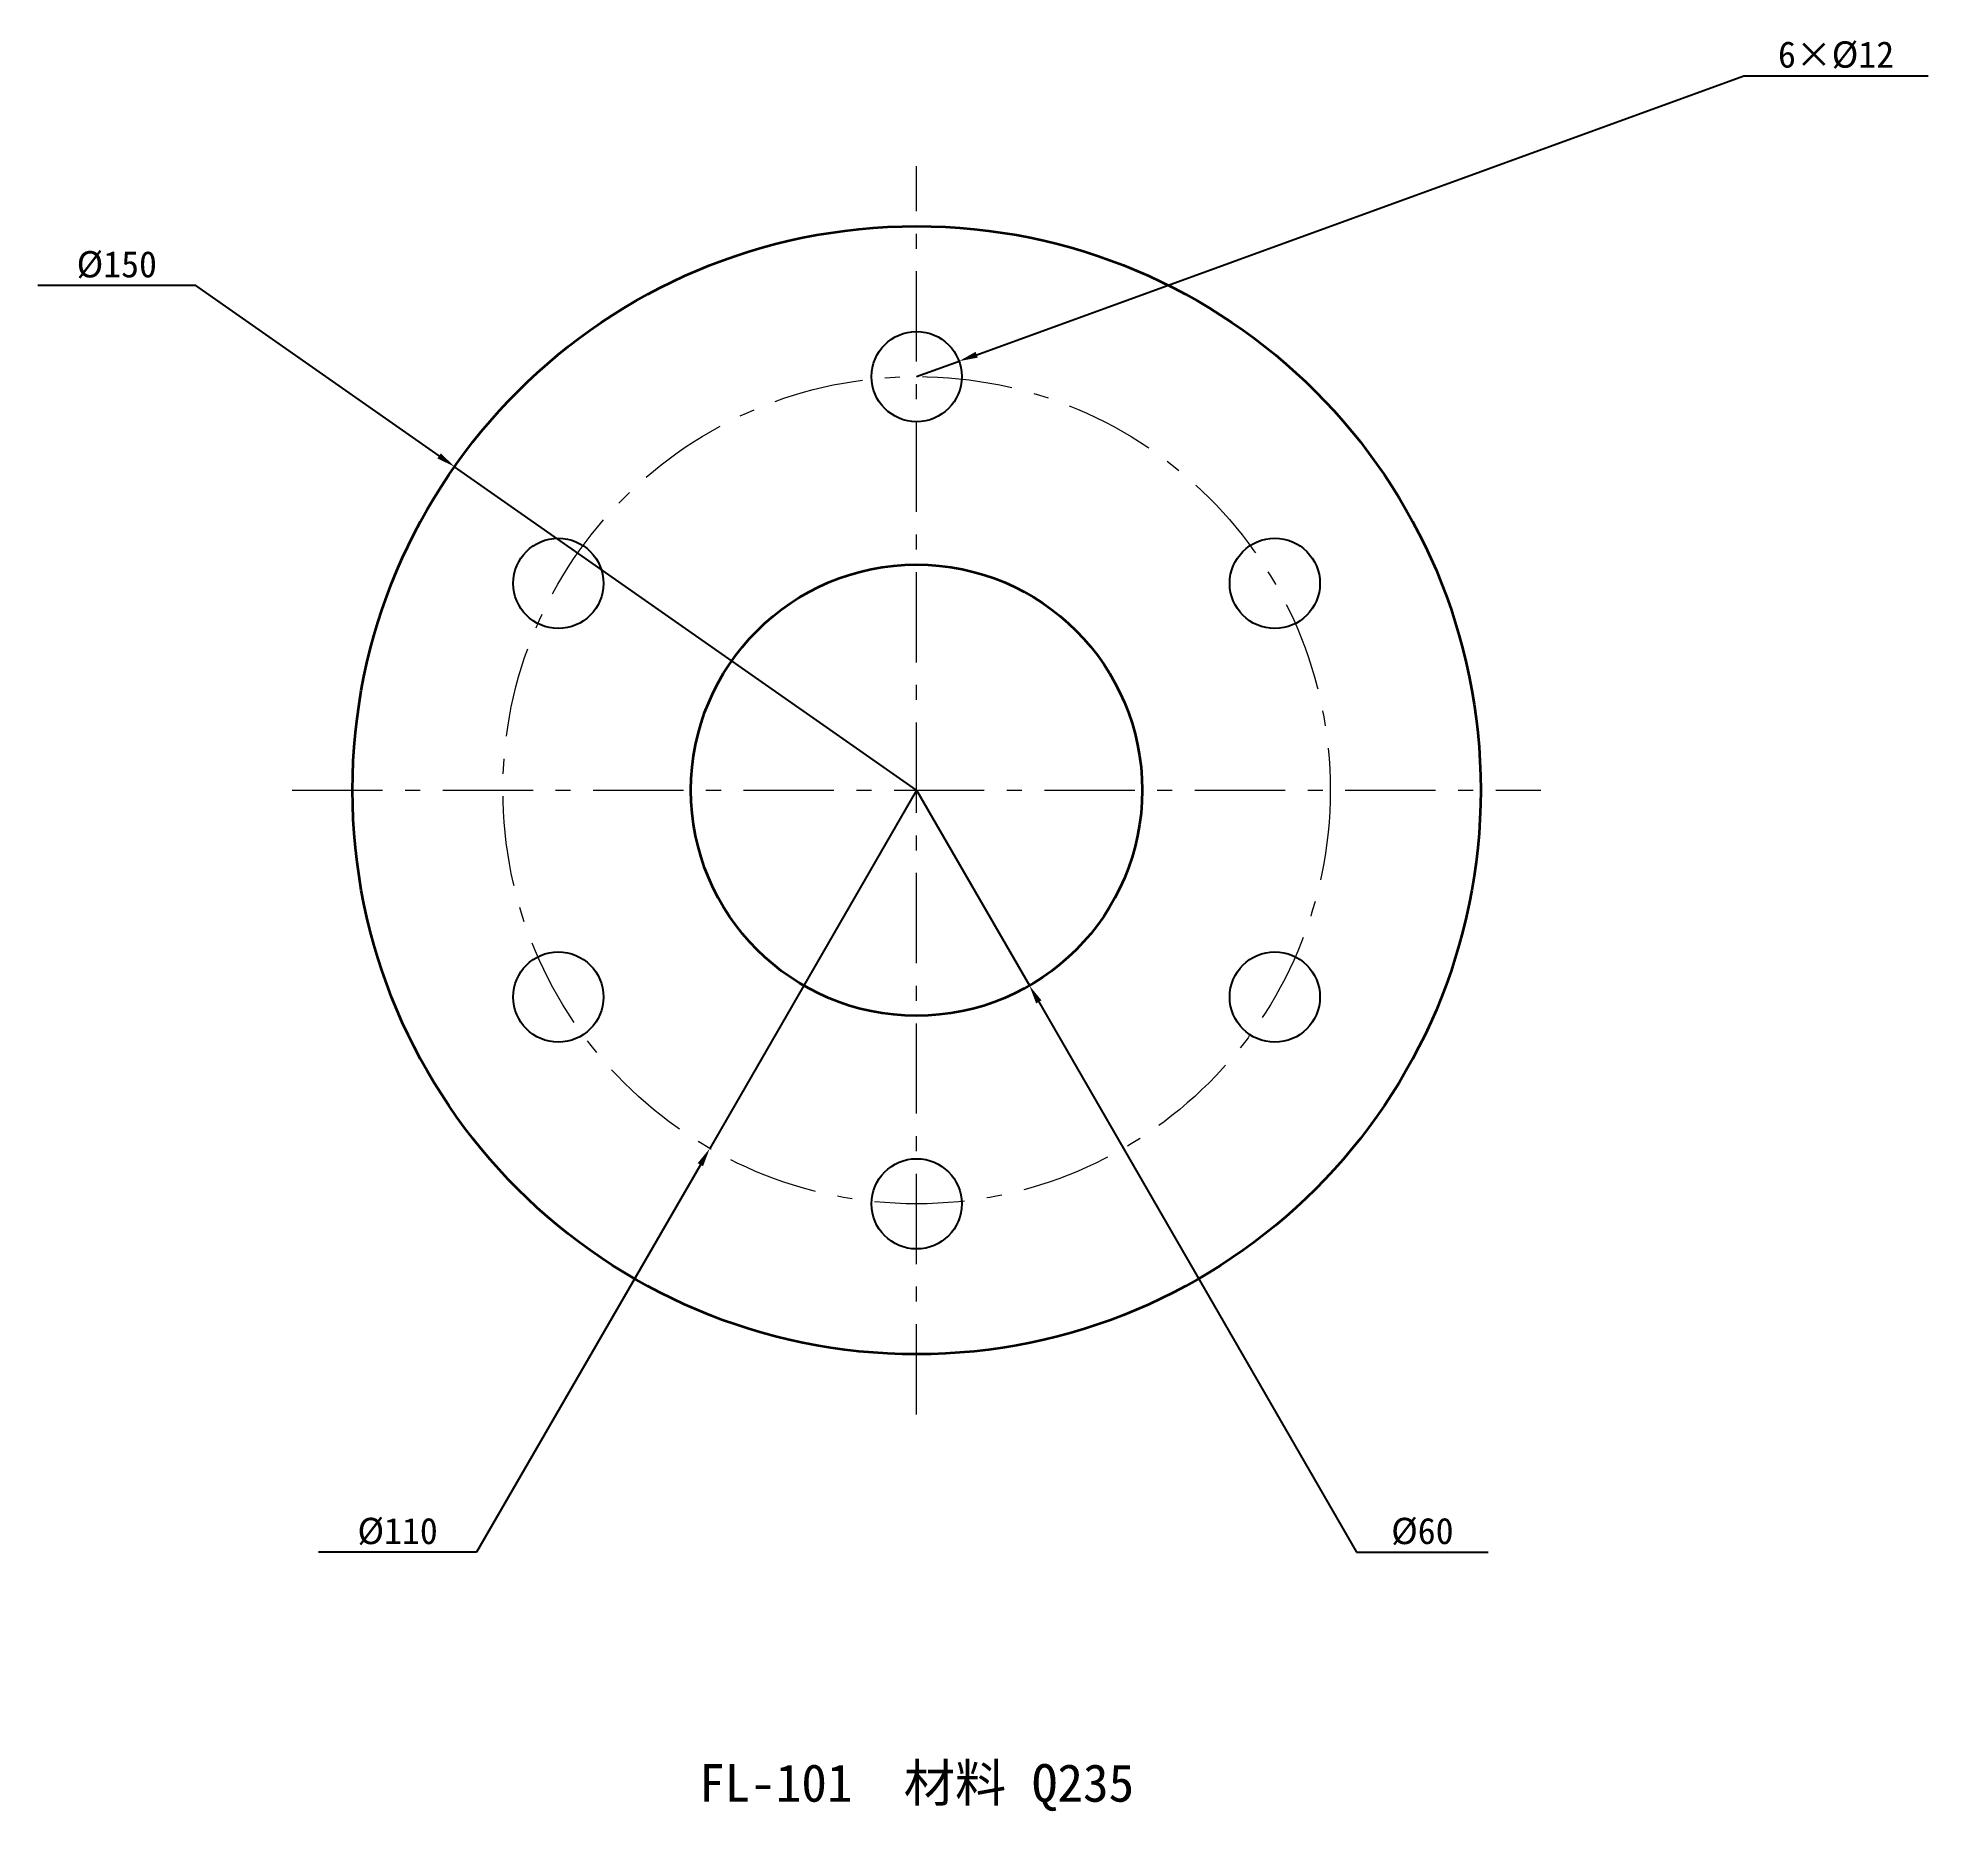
# Model space of a CAD drawing. Header units: millimetres. Extents: x -117 to 134, y -136 to 100.
import ezdxf
from ezdxf.enums import TextEntityAlignment as Align

# ---------------------------------------------------------------- set-up
doc = ezdxf.new("R2010")
doc.units = ezdxf.units.MM
doc.linetypes.add('CENTER', pattern=[20, 12, -3, 2, -3])
for name, color, linetype, lineweight in [('AXES', 7, 'CENTER', 13), ('BORE', 7, 'Continuous', 35), ('DIMENSIONS', 7, 'Continuous', 18), ('HOLES', 7, 'Continuous', 25), ('NOTES', 7, 'Continuous', 25), ('OUTER', 7, 'Continuous', 35), ('PITCH', 7, 'CENTER', 13)]:
    doc.layers.add(name, color=color, linetype=linetype, lineweight=lineweight)
doc.styles.add('CN', font='simhei.ttf')
doc.dimstyles.new('FLANGE_MM', dxfattribs={"dimtxt": 3.5, "dimasz": 2.5, "dimexe": 1.25, "dimexo": 0.625, "dimgap": 1, "dimtad": 1, "dimtih": 1, "dimtoh": 1, "dimdec": 0, "dimtxsty": 'CN', "dimcen": 0, "dimazin": 3, "dimtfac": 1, "dimtmove": 1, "dimatfit": 3})

msp = doc.modelspace()

# ---------------------------------------------------------------- linework, layer by layer
at = {"layer": 'AXES', "linetype": 'CENTER'}
for p, q in [((0, -83), (0, 83)), ((-83, 0), (83, 0))]:
    msp.add_line(p, q, dxfattribs=at)
at = {"layer": 'BORE'}
msp.add_circle((0, 0), 30, dxfattribs=at)
at = {"layer": 'HOLES'}
for centre in [(0, 55), (-47.63, 27.5), (47.63, 27.5), (-47.63, -27.5), (47.63, -27.5), (0, -55)]:
    msp.add_circle(centre, 6, dxfattribs=at)
at = {"layer": 'OUTER'}
msp.add_circle((0, 0), 75, dxfattribs=at)
at = {"layer": 'PITCH', "linetype": 'CENTER'}
msp.add_circle((0, 0), 55, dxfattribs=at)

# ---------------------------------------------------------------- texts
at = {"layer": 'NOTES', "style": 'CN'}
msp.add_text('FL-101  材料 Q235', height=5, dxfattribs=at).set_placement((0, -132), align=Align.MIDDLE_CENTER)

# ---------------------------------------------------------------- dimensions: what is measured, and where the dimension line sits
at = {"layer": 'DIMENSIONS'}
for center, radius, location, text in [((0, 55), 6, (110, 95), '6×%%c12'), ((0, 0), 75, (-95.84, 67.11), '%%c150'), ((0, 0), 55, (-58.5, -101.32), '%%c110'), ((0, 0), 30, (58.5, -101.32), '%%c60')]:
    msp.add_diameter_dim(center=center, radius=radius, location=location, text=text, dimstyle='FLANGE_MM', dxfattribs=at).render()

doc.saveas('drawing.dxf')
